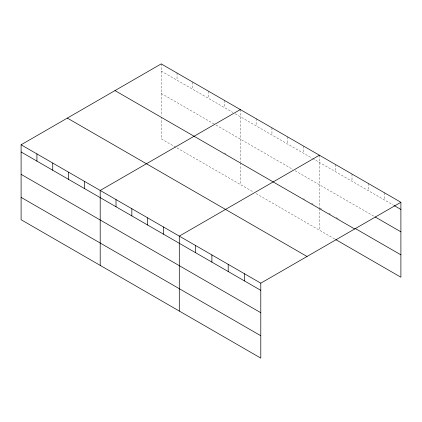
<?xml version="1.0" encoding="UTF-8"?>
<svg xmlns="http://www.w3.org/2000/svg" width="422" height="422" viewBox="0 0 422 422"><rect width="100%" height="100%" fill="white"/><g stroke="black" fill="none" stroke-linecap="round" stroke-linejoin="round"><path stroke-width="0.32" stroke-dasharray="2.11 1.58" d="M161.209 71.081L232.96 112.505M235.223 113.808L312.058 158.171M312.623 158.498L393.594 205.245M161.209 93.436L215.447 124.748M216.011 125.076L292.852 169.438M295.11 170.746L373.924 216.243M224.488 153.007L225.617 153.655M303.587 198.672L304.716 199.326M311.494 203.24L313.187 204.216M319.966 208.13L322.213 209.428M328.96 213.321L330.648 214.297M336.265 217.541L339.636 219.487M175.9 147.31L161.209 138.827L161.209 117.131M177.029 147.964L253.3 191.999M256.128 193.629L335.706 239.575M384.6 192.87L384.6 200.054M368.3 183.459L368.3 190.644M352.001 174.049L352.001 181.233M335.706 164.638L335.706 171.823M319.407 155.227L319.407 207.803M319.407 208.463L319.407 230.164M303.587 146.096L303.587 153.281M287.767 136.96L287.767 144.145M271.947 127.829L271.947 135.014M256.128 118.693L256.128 125.877M240.308 109.562L240.308 162.138M240.308 162.797L240.308 184.498M224.488 100.431L224.488 107.61M208.668 91.294L208.668 98.479M192.849 82.163L192.849 89.343M177.029 73.027L177.029 80.212M161.209 63.896L161.209 115.813"/><path stroke-width="0.63" d="M260.791 312.713L260.791 283.173L21.1 144.783L21.1 219.72L260.791 358.104L260.791 312.713L21.1 174.328M21.1 144.783L161.209 63.896L400.9 202.28L400.9 277.217L335.706 239.575M240.308 109.562L100.199 190.454L100.199 265.385M319.407 155.227L179.297 236.12L179.297 311.056M260.791 283.173L400.9 202.28M394.153 205.567L400.9 209.465M375.047 216.892L400.9 231.82M355.377 228.571L400.9 254.856M114.974 90.588L354.665 228.972M67.335 118.091L307.026 256.476M21.1 151.967L260.791 290.352M21.1 197.364L260.791 335.748M244.491 273.762L244.491 280.941M228.196 264.351L228.196 271.536M211.897 254.941L211.897 262.125M195.597 245.53L195.597 252.715M163.478 226.983L163.478 234.168M147.658 217.852L147.658 225.037M131.838 208.721L131.838 215.9M116.018 199.585L116.018 206.769M84.379 181.318L84.379 188.502M68.559 172.187L68.559 179.371M52.739 163.05L52.739 170.235M36.92 153.919L36.92 161.104"/></g></svg>
